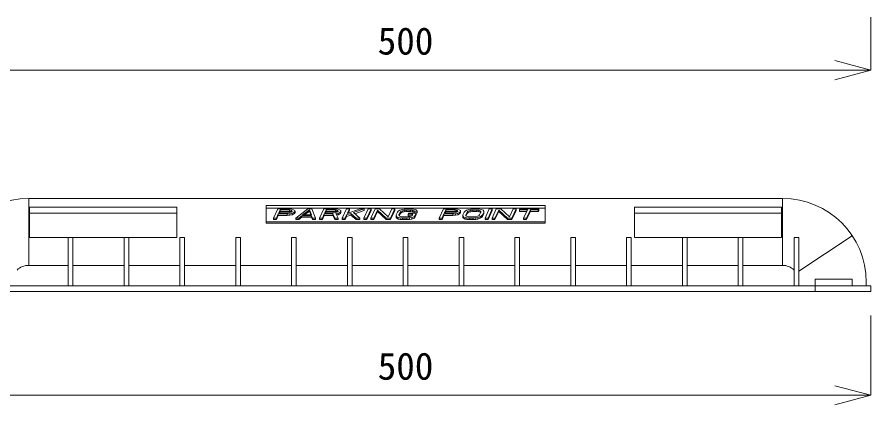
# Model space of a CAD drawing. Units: millimetres, scale not verified. Extents: x -1224 to 1080, y -808 to 808.
# Drawn here: x -974.4 to -515.7, y 139.7 to 348.4 of the extents above; entities that cross this region are included whole.
import ezdxf
from ezdxf.enums import TextEntityAlignment as Align

# ---------------------------------------------------------------- set-up
doc = ezdxf.new("R2010")
doc.units = ezdxf.units.MM
doc.header["$LTSCALE"] = 8
doc.layers.add('0-2', color=7, linetype='Continuous', lineweight=18)
doc.layers.add('0-F', color=7, linetype='Continuous', lineweight=18)
doc.styles.add('ＭＳ ゴシック', font='')
doc.styles.get('ＭＳ ゴシック').set_extended_font_data('MS Gothic')

msp = doc.modelspace()

# ---------------------------------------------------------------- linework, layer by layer
at = {"layer": '0-2'}
for p, q in [((-968.16, 250.807), (-968.16, 214.807)), ((-968.16, 250.807), (-563.16, 250.807)), ((-563.16, 250.807), (-563.16, 214.807)), ((-967.66, 246.061), (-967.66, 229.807)), ((-888.66, 246.061), (-967.66, 246.061)), ((-888.66, 246.061), (-888.66, 229.807)), ((-840.66, 246.945), (-840.66, 237.499)), ((-840.66, 246.945), (-690.66, 246.945)), ((-840.66, 245.501), (-690.66, 245.501)), ((-834.382, 245.16), (-836.66, 240.245)), ((-828.007, 245.16), (-834.382, 245.16)), ((-833.758, 243.068), (-833.031, 244.637)), ((-833.38, 243.068), (-833.031, 243.821)), ((-833.031, 243.821), (-833.031, 244.637)), ((-833.031, 244.637), (-827.984, 244.637)), ((-833.031, 243.821), (-827.984, 243.821)), ((-827.866, 243.173), (-828.711, 243.068)), ((-826.728, 245.055), (-828.007, 245.16)), ((-827.984, 243.821), (-827.984, 244.637)), ((-827.984, 244.637), (-827.236, 244.532)), ((-827.984, 243.821), (-827.236, 243.717)), ((-827.237, 243.382), (-827.866, 243.173)), ((-826.826, 243.696), (-827.237, 243.382)), ((-827.236, 243.717), (-827.236, 244.532)), ((-827.236, 244.532), (-826.801, 244.323)), ((-827.236, 243.717), (-826.968, 243.588)), ((-826.681, 244.009), (-826.826, 243.696)), ((-826.801, 243.75), (-826.801, 244.323)), ((-826.801, 244.323), (-826.681, 244.009)), ((-825.811, 244.742), (-826.728, 245.055)), ((-826.683, 242.859), (-825.692, 243.277)), ((-825.208, 244.323), (-825.811, 244.742)), ((-825.692, 243.277), (-825.281, 243.591)), ((-825.692, 242.462), (-825.692, 243.277)), ((-825.281, 243.591), (-825.087, 244.009)), ((-825.281, 242.775), (-825.281, 243.591)), ((-825.281, 242.775), (-825.087, 243.194)), ((-825.087, 244.009), (-825.208, 244.323)), ((-825.087, 243.194), (-825.087, 244.009)), ((-818.179, 245.16), (-824.707, 240.245)), ((-821.01, 241.918), (-817.311, 244.742)), ((-819.941, 241.918), (-817.311, 243.926)), ((-816.054, 245.16), (-818.179, 245.16)), ((-817.311, 243.926), (-817.311, 244.742)), ((-817.311, 244.742), (-816.228, 241.918)), ((-817.311, 243.926), (-816.541, 241.918)), ((-814.082, 240.245), (-816.054, 245.16)), ((-809.679, 245.16), (-811.957, 240.245)), ((-803.304, 245.16), (-809.679, 245.16)), ((-809.055, 243.068), (-808.328, 244.637)), ((-808.677, 243.068), (-808.328, 243.821)), ((-808.328, 243.821), (-808.328, 244.637)), ((-808.328, 244.637), (-803.281, 244.637)), ((-808.328, 243.821), (-803.281, 243.821)), ((-803.162, 243.173), (-804.008, 243.068)), ((-802.025, 245.055), (-803.304, 245.16)), ((-803.281, 243.821), (-803.281, 244.637)), ((-803.281, 244.637), (-802.533, 244.532)), ((-803.281, 243.821), (-802.533, 243.717)), ((-802.534, 243.382), (-803.162, 243.173)), ((-802.123, 243.696), (-802.534, 243.382)), ((-802.533, 243.717), (-802.533, 244.532)), ((-802.533, 244.532), (-802.098, 244.323)), ((-802.533, 243.717), (-802.265, 243.588)), ((-801.978, 244.009), (-802.123, 243.696)), ((-802.098, 243.75), (-802.098, 244.323)), ((-802.098, 244.323), (-801.978, 244.009)), ((-801.107, 244.742), (-802.025, 245.055)), ((-801.98, 242.859), (-800.989, 243.277)), ((-800.504, 244.323), (-801.107, 244.742)), ((-800.989, 243.277), (-800.578, 243.591)), ((-800.989, 242.462), (-800.989, 243.277)), ((-800.578, 243.591), (-800.384, 244.009)), ((-800.578, 242.775), (-800.578, 243.591)), ((-800.578, 242.775), (-800.384, 243.194)), ((-800.384, 244.009), (-800.504, 244.323)), ((-800.384, 243.194), (-800.384, 244.009)), ((-797.461, 245.16), (-799.738, 240.245)), ((-795.867, 245.16), (-797.461, 245.16)), ((-796.981, 242.754), (-795.867, 245.16)), ((-790.023, 245.16), (-796.981, 242.754)), ((-796.531, 242.91), (-795.867, 244.344)), ((-795.867, 244.344), (-795.867, 245.16)), ((-793.6, 243.173), (-787.898, 245.16)), ((-790.176, 240.245), (-793.6, 243.173)), ((-792.922, 242.593), (-787.898, 244.344)), ((-787.898, 245.16), (-790.023, 245.16)), ((-785.773, 245.16), (-788.051, 240.245)), ((-787.898, 244.344), (-787.898, 245.16)), ((-786.457, 240.245), (-784.179, 245.16)), ((-786.457, 239.429), (-784.179, 244.344)), ((-784.179, 245.16), (-785.773, 245.16)), ((-782.054, 245.16), (-784.332, 240.245)), ((-784.179, 244.344), (-784.179, 245.16)), ((-782.738, 240.245), (-780.751, 244.532)), ((-782.738, 239.429), (-780.751, 243.717)), ((-779.664, 245.16), (-782.054, 245.16)), ((-780.751, 243.717), (-780.751, 244.532)), ((-780.751, 244.532), (-776.097, 240.245)), ((-780.751, 243.717), (-776.097, 239.429)), ((-774.961, 240.977), (-779.664, 245.16)), ((-773.023, 245.16), (-774.961, 240.977)), ((-773.707, 240.245), (-771.429, 245.16)), ((-773.707, 239.429), (-771.429, 244.344)), ((-771.429, 245.16), (-773.023, 245.16)), ((-771.429, 244.344), (-771.429, 245.16)), ((-770.08, 243.487), (-770.806, 241.918)), ((-769.572, 244.009), (-770.08, 243.487)), ((-768.847, 244.428), (-769.572, 244.009)), ((-769.213, 241.918), (-768.486, 243.487)), ((-767.59, 244.846), (-768.847, 244.428)), ((-768.486, 243.487), (-768.026, 243.905)), ((-768.486, 242.671), (-768.486, 243.487)), ((-768.026, 243.905), (-767.35, 244.219)), ((-768.026, 243.089), (-768.026, 243.905)), ((-768.026, 243.089), (-767.35, 243.403)), ((-766.431, 245.055), (-767.59, 244.846)), ((-767.35, 244.219), (-766.456, 244.428)), ((-767.35, 243.403), (-767.35, 244.219)), ((-767.35, 243.403), (-766.456, 243.612)), ((-766.456, 244.428), (-765.345, 244.532)), ((-766.456, 243.612), (-766.456, 244.428)), ((-766.456, 243.612), (-765.345, 243.717)), ((-765.054, 245.16), (-766.431, 245.055)), ((-765.345, 243.717), (-765.345, 244.532)), ((-765.345, 244.532), (-762.954, 244.532)), ((-765.345, 243.717), (-762.954, 243.717)), ((-762.664, 245.16), (-765.054, 245.16)), ((-762.954, 243.717), (-762.954, 244.532)), ((-762.954, 244.532), (-761.94, 244.428)), ((-762.954, 243.717), (-761.94, 243.612)), ((-761.384, 245.055), (-762.664, 245.16)), ((-761.94, 243.612), (-761.94, 244.428)), ((-761.94, 244.428), (-761.24, 244.219)), ((-761.94, 243.612), (-761.24, 243.403)), ((-760.418, 244.846), (-761.384, 245.055)), ((-761.24, 243.403), (-761.24, 244.219)), ((-761.24, 244.219), (-761.12, 243.905)), ((-761.24, 243.403), (-761.12, 243.089)), ((-761.12, 243.089), (-761.12, 243.905)), ((-761.12, 243.905), (-759.526, 243.905)), ((-759.55, 244.428), (-760.418, 244.846)), ((-759.526, 243.905), (-759.55, 244.428)), ((-759.526, 243.089), (-759.526, 243.905)), ((-745.382, 245.16), (-747.66, 240.245)), ((-739.007, 245.16), (-745.382, 245.16)), ((-744.758, 243.068), (-744.031, 244.637)), ((-744.38, 243.068), (-744.031, 243.821)), ((-744.031, 244.637), (-738.984, 244.637)), ((-744.031, 243.821), (-744.031, 244.637)), ((-744.031, 243.821), (-738.984, 243.821)), ((-738.866, 243.173), (-739.711, 243.068)), ((-737.728, 245.055), (-739.007, 245.16)), ((-738.984, 243.821), (-738.984, 244.637)), ((-738.984, 244.637), (-738.236, 244.532)), ((-738.984, 243.821), (-738.236, 243.717)), ((-738.237, 243.382), (-738.866, 243.173)), ((-737.826, 243.696), (-738.237, 243.382)), ((-738.236, 243.717), (-738.236, 244.532)), ((-738.236, 244.532), (-737.801, 244.323)), ((-738.236, 243.717), (-737.968, 243.588)), ((-737.681, 244.009), (-737.826, 243.696)), ((-737.801, 243.75), (-737.801, 244.323)), ((-737.801, 244.323), (-737.681, 244.009)), ((-736.811, 244.742), (-737.728, 245.055)), ((-737.683, 242.859), (-736.692, 243.277)), ((-736.208, 244.323), (-736.811, 244.742)), ((-736.692, 243.277), (-736.281, 243.591)), ((-736.692, 242.462), (-736.692, 243.277)), ((-736.281, 243.591), (-736.087, 244.009)), ((-736.281, 242.775), (-736.281, 243.591)), ((-736.281, 242.775), (-736.087, 243.194)), ((-736.087, 244.009), (-736.208, 244.323)), ((-736.087, 243.194), (-736.087, 244.009)), ((-734.205, 243.487), (-734.931, 241.918)), ((-733.697, 244.009), (-734.205, 243.487)), ((-732.972, 244.428), (-733.697, 244.009)), ((-733.338, 241.918), (-732.611, 243.487)), ((-731.715, 244.846), (-732.972, 244.428)), ((-732.611, 243.487), (-732.151, 243.905)), ((-732.611, 242.671), (-732.611, 243.487)), ((-732.151, 243.905), (-731.475, 244.219)), ((-732.151, 243.089), (-732.151, 243.905)), ((-732.151, 243.089), (-731.475, 243.403)), ((-730.556, 245.055), (-731.715, 244.846)), ((-731.475, 244.219), (-730.581, 244.428)), ((-731.475, 243.403), (-731.475, 244.219)), ((-731.475, 243.403), (-730.581, 243.612)), ((-730.581, 244.428), (-729.47, 244.532)), ((-730.581, 243.612), (-730.581, 244.428)), ((-730.581, 243.612), (-729.47, 243.717)), ((-729.179, 245.16), (-730.556, 245.055)), ((-729.47, 244.532), (-727.345, 244.532)), ((-729.47, 243.717), (-729.47, 244.532)), ((-729.47, 243.717), (-727.345, 243.717)), ((-727.054, 245.16), (-729.179, 245.16)), ((-727.345, 244.532), (-726.331, 244.428)), ((-727.345, 243.717), (-727.345, 244.532)), ((-727.345, 243.717), (-726.331, 243.612)), ((-725.775, 245.055), (-727.054, 245.16)), ((-726.331, 244.428), (-725.631, 244.219)), ((-726.331, 243.612), (-726.331, 244.428)), ((-726.331, 243.612), (-725.631, 243.403)), ((-725.173, 243.487), (-725.9, 241.918)), ((-724.809, 244.846), (-725.775, 245.055)), ((-725.631, 243.403), (-725.631, 244.219)), ((-725.631, 244.219), (-725.245, 243.905)), ((-725.631, 243.403), (-725.327, 243.155)), ((-725.245, 243.332), (-725.245, 243.905)), ((-725.245, 243.905), (-725.173, 243.487)), ((-723.94, 244.428), (-724.809, 244.846)), ((-724.306, 241.918), (-723.58, 243.487)), ((-723.603, 244.009), (-723.94, 244.428)), ((-723.58, 243.487), (-723.603, 244.009)), ((-723.58, 242.671), (-723.58, 243.487)), ((-720.679, 245.16), (-722.957, 240.245)), ((-721.363, 240.245), (-719.086, 245.16)), ((-721.363, 239.429), (-719.086, 244.344)), ((-719.086, 245.16), (-720.679, 245.16)), ((-716.961, 245.16), (-719.238, 240.245)), ((-719.086, 244.344), (-719.086, 245.16)), ((-717.644, 240.245), (-715.658, 244.532)), ((-717.644, 239.429), (-715.658, 243.717)), ((-714.57, 245.16), (-716.961, 245.16)), ((-715.658, 243.717), (-715.658, 244.532)), ((-715.658, 244.532), (-711.004, 240.245)), ((-715.658, 243.717), (-711.004, 239.429)), ((-709.868, 240.977), (-714.57, 245.16)), ((-707.929, 245.16), (-709.868, 240.977)), ((-708.613, 240.245), (-706.336, 245.16)), ((-708.613, 239.429), (-706.336, 244.344)), ((-706.336, 245.16), (-707.929, 245.16)), ((-706.336, 244.344), (-706.336, 245.16)), ((-704.211, 245.16), (-704.453, 244.637)), ((-704.453, 244.637), (-700.203, 244.637)), ((-704.453, 243.821), (-704.453, 244.637)), ((-704.453, 243.821), (-700.581, 243.821)), ((-694.117, 245.16), (-704.211, 245.16)), ((-700.203, 244.637), (-702.238, 240.245)), ((-700.644, 240.245), (-698.609, 244.637)), ((-700.644, 239.429), (-698.609, 243.821)), ((-698.609, 244.637), (-694.359, 244.637)), ((-698.609, 243.821), (-698.609, 244.637)), ((-698.609, 243.821), (-694.359, 243.821)), ((-694.359, 244.637), (-694.117, 245.16)), ((-694.359, 243.821), (-694.359, 244.637)), ((-694.359, 243.821), (-694.117, 244.344)), ((-694.117, 244.344), (-694.117, 245.16)), ((-690.66, 246.945), (-690.66, 237.499)), ((-642.66, 246.061), (-563.66, 246.061)), ((-642.66, 246.061), (-642.66, 229.807)), ((-563.66, 246.061), (-563.66, 229.807)), ((-967.66, 242.889), (-888.66, 242.889)), ((-836.66, 239.429), (-836.66, 240.245)), ((-836.66, 240.245), (-835.066, 240.245)), ((-836.66, 239.429), (-835.066, 239.429)), ((-835.066, 240.245), (-834.049, 242.441)), ((-835.066, 239.429), (-834.049, 241.625)), ((-835.066, 239.429), (-835.066, 240.245)), ((-834.049, 241.625), (-834.049, 242.441)), ((-834.049, 242.441), (-829.267, 242.441)), ((-834.049, 241.625), (-829.267, 241.625)), ((-828.711, 243.068), (-833.758, 243.068)), ((-829.267, 242.441), (-827.891, 242.545)), ((-829.267, 241.625), (-829.267, 242.441)), ((-829.267, 241.625), (-827.891, 241.729)), ((-827.891, 242.545), (-826.683, 242.859)), ((-827.891, 241.729), (-827.891, 242.545)), ((-827.891, 241.729), (-826.683, 242.043)), ((-826.683, 242.043), (-826.683, 242.859)), ((-826.683, 242.043), (-825.692, 242.462)), ((-825.692, 242.462), (-825.281, 242.775)), ((-824.707, 239.429), (-824.707, 240.245)), ((-824.707, 240.245), (-823.113, 240.245)), ((-824.707, 239.429), (-823.113, 239.429)), ((-823.113, 240.245), (-821.469, 241.5)), ((-823.113, 239.429), (-821.469, 240.684)), ((-823.113, 239.429), (-823.113, 240.245)), ((-821.469, 240.684), (-821.469, 241.5)), ((-821.469, 241.5), (-816.157, 241.5)), ((-821.469, 240.684), (-816.157, 240.684)), ((-816.228, 241.918), (-821.01, 241.918)), ((-816.157, 240.684), (-816.157, 241.5)), ((-816.157, 241.5), (-815.676, 240.245)), ((-816.157, 240.684), (-815.676, 239.429)), ((-815.676, 239.429), (-815.676, 240.245)), ((-815.676, 240.245), (-814.082, 240.245)), ((-815.676, 239.429), (-814.082, 239.429)), ((-814.082, 239.429), (-814.082, 240.245)), ((-811.957, 239.429), (-811.957, 240.245)), ((-811.957, 240.245), (-810.363, 240.245)), ((-811.957, 239.429), (-810.363, 239.429)), ((-810.363, 240.245), (-809.345, 242.441)), ((-810.363, 239.429), (-809.345, 241.625)), ((-810.363, 239.429), (-810.363, 240.245)), ((-809.345, 241.625), (-809.345, 242.441)), ((-809.345, 242.441), (-804.83, 242.441)), ((-809.345, 241.625), (-804.83, 241.625)), ((-804.008, 243.068), (-809.055, 243.068)), ((-804.83, 241.625), (-804.83, 242.441)), ((-804.83, 242.441), (-803.722, 240.245)), ((-804.83, 241.625), (-803.722, 239.429)), ((-803.722, 239.429), (-803.722, 240.245)), ((-803.722, 240.245), (-801.863, 240.245)), ((-803.722, 239.429), (-801.863, 239.429)), ((-803.139, 242.65), (-801.98, 242.859)), ((-801.863, 240.245), (-803.139, 242.65)), ((-802.744, 241.905), (-801.98, 242.043)), ((-801.98, 242.043), (-801.98, 242.859)), ((-801.98, 242.043), (-800.989, 242.462)), ((-801.863, 239.429), (-801.863, 240.245)), ((-800.989, 242.462), (-800.578, 242.775)), ((-799.738, 239.429), (-799.738, 240.245)), ((-799.738, 240.245), (-798.144, 240.245)), ((-799.738, 239.429), (-798.144, 239.429)), ((-798.144, 240.245), (-797.369, 241.918)), ((-798.144, 239.429), (-797.369, 241.102)), ((-798.144, 239.429), (-798.144, 240.245)), ((-797.369, 241.918), (-795.17, 242.65)), ((-797.369, 241.102), (-797.369, 241.918)), ((-797.369, 241.102), (-795.17, 241.834)), ((-795.17, 241.834), (-795.17, 242.65)), ((-795.17, 242.65), (-792.301, 240.245)), ((-795.17, 241.834), (-792.301, 239.429)), ((-792.301, 239.429), (-792.301, 240.245)), ((-792.301, 240.245), (-790.176, 240.245)), ((-792.301, 239.429), (-790.176, 239.429)), ((-790.176, 239.429), (-790.176, 240.245)), ((-788.051, 239.429), (-788.051, 240.245)), ((-788.051, 240.245), (-786.457, 240.245)), ((-788.051, 239.429), (-786.457, 239.429)), ((-786.457, 239.429), (-786.457, 240.245)), ((-784.332, 239.429), (-784.332, 240.245)), ((-784.332, 240.245), (-782.738, 240.245)), ((-784.332, 239.429), (-782.738, 239.429)), ((-782.738, 239.429), (-782.738, 240.245)), ((-776.097, 239.429), (-776.097, 240.245)), ((-776.097, 240.245), (-773.707, 240.245)), ((-776.097, 239.429), (-773.707, 239.429)), ((-773.707, 239.429), (-773.707, 240.245)), ((-770.806, 241.918), (-770.783, 241.395)), ((-770.806, 241.102), (-770.806, 241.918)), ((-770.806, 241.102), (-770.783, 240.579)), ((-770.783, 240.579), (-770.783, 241.395)), ((-770.783, 241.395), (-770.446, 240.977)), ((-770.783, 240.579), (-770.446, 240.161)), ((-770.446, 240.161), (-770.446, 240.977)), ((-770.446, 240.977), (-769.577, 240.558)), ((-770.446, 240.161), (-769.577, 239.742)), ((-769.577, 239.742), (-769.577, 240.558)), ((-769.577, 240.558), (-768.611, 240.349)), ((-769.577, 239.742), (-768.611, 239.533)), ((-769.141, 241.5), (-769.213, 241.918)), ((-768.755, 241.186), (-769.141, 241.5)), ((-769.059, 241.433), (-768.486, 242.671)), ((-768.055, 240.977), (-768.755, 241.186)), ((-768.611, 239.533), (-768.611, 240.349)), ((-768.611, 240.349), (-767.332, 240.245)), ((-768.611, 239.533), (-767.332, 239.429)), ((-768.486, 242.671), (-768.026, 243.089)), ((-767.041, 240.872), (-768.055, 240.977)), ((-767.332, 239.429), (-767.332, 240.245)), ((-767.332, 240.245), (-764.941, 240.245)), ((-767.332, 239.429), (-764.941, 239.429)), ((-764.65, 240.872), (-767.041, 240.872)), ((-764.941, 240.245), (-763.565, 240.349)), ((-764.941, 239.429), (-764.941, 240.245)), ((-764.941, 239.429), (-763.565, 239.533)), ((-763.539, 240.977), (-764.65, 240.872)), ((-763.947, 242.964), (-764.238, 242.336)), ((-764.238, 241.52), (-764.238, 242.336)), ((-764.238, 242.336), (-761.847, 242.336)), ((-764.238, 241.52), (-762.225, 241.52)), ((-759.963, 242.964), (-763.947, 242.964)), ((-763.565, 240.349), (-762.405, 240.558)), ((-763.565, 239.533), (-763.565, 240.349)), ((-763.565, 239.533), (-762.405, 239.742)), ((-762.646, 241.186), (-763.539, 240.977)), ((-762.235, 241.5), (-762.646, 241.186)), ((-762.405, 240.558), (-761.149, 240.977)), ((-762.405, 239.742), (-762.405, 240.558)), ((-762.405, 239.742), (-761.149, 240.161)), ((-761.847, 242.336), (-762.235, 241.5)), ((-761.149, 240.977), (-760.689, 241.395)), ((-761.149, 240.161), (-761.149, 240.977)), ((-761.149, 240.161), (-760.689, 240.579)), ((-761.12, 243.089), (-759.526, 243.089)), ((-760.689, 241.395), (-759.963, 242.964)), ((-760.689, 240.579), (-759.963, 242.148)), ((-760.689, 240.579), (-760.689, 241.395)), ((-759.963, 242.148), (-759.963, 242.964)), ((-747.66, 239.429), (-747.66, 240.245)), ((-747.66, 240.245), (-746.066, 240.245)), ((-747.66, 239.429), (-746.066, 239.429)), ((-746.066, 240.245), (-745.049, 242.441)), ((-746.066, 239.429), (-745.049, 241.625)), ((-746.066, 239.429), (-746.066, 240.245)), ((-745.049, 242.441), (-740.267, 242.441)), ((-745.049, 241.625), (-745.049, 242.441)), ((-745.049, 241.625), (-740.267, 241.625)), ((-739.711, 243.068), (-744.758, 243.068)), ((-740.267, 242.441), (-738.891, 242.545)), ((-740.267, 241.625), (-740.267, 242.441)), ((-740.267, 241.625), (-738.891, 241.729)), ((-738.891, 242.545), (-737.683, 242.859)), ((-738.891, 241.729), (-738.891, 242.545)), ((-738.891, 241.729), (-737.683, 242.043)), ((-737.683, 242.043), (-737.683, 242.859)), ((-737.683, 242.043), (-736.692, 242.462)), ((-736.692, 242.462), (-736.281, 242.775)), ((-734.931, 241.918), (-734.908, 241.395)), ((-734.931, 241.102), (-734.931, 241.918)), ((-734.931, 241.102), (-734.908, 240.579)), ((-734.908, 240.579), (-734.908, 241.395)), ((-734.908, 241.395), (-734.571, 240.977)), ((-734.908, 240.579), (-734.571, 240.161)), ((-734.571, 240.161), (-734.571, 240.977)), ((-734.571, 240.977), (-733.702, 240.558)), ((-734.571, 240.161), (-733.702, 239.742)), ((-733.702, 239.742), (-733.702, 240.558)), ((-733.702, 240.558), (-732.736, 240.349)), ((-733.702, 239.742), (-732.736, 239.533)), ((-733.266, 241.5), (-733.338, 241.918)), ((-732.88, 241.186), (-733.266, 241.5)), ((-733.184, 241.433), (-732.611, 242.671)), ((-732.18, 240.977), (-732.88, 241.186)), ((-732.736, 240.349), (-731.457, 240.245)), ((-732.736, 239.533), (-732.736, 240.349)), ((-732.736, 239.533), (-731.457, 239.429)), ((-732.611, 242.671), (-732.151, 243.089)), ((-731.166, 240.872), (-732.18, 240.977)), ((-731.457, 240.245), (-729.332, 240.245)), ((-731.457, 239.429), (-731.457, 240.245)), ((-731.457, 239.429), (-729.332, 239.429)), ((-729.041, 240.872), (-731.166, 240.872)), ((-729.332, 240.245), (-727.955, 240.349)), ((-729.332, 239.429), (-729.332, 240.245)), ((-729.332, 239.429), (-727.955, 239.533)), ((-727.93, 240.977), (-729.041, 240.872)), ((-727.955, 240.349), (-726.796, 240.558)), ((-727.955, 239.533), (-727.955, 240.349)), ((-727.955, 239.533), (-726.796, 239.742)), ((-727.036, 241.186), (-727.93, 240.977)), ((-726.36, 241.5), (-727.036, 241.186)), ((-726.796, 240.558), (-725.539, 240.977)), ((-726.796, 239.742), (-726.796, 240.558)), ((-726.796, 239.742), (-725.539, 240.161)), ((-725.9, 241.918), (-726.36, 241.5)), ((-725.539, 240.977), (-724.814, 241.395)), ((-725.539, 240.161), (-725.539, 240.977)), ((-725.539, 240.161), (-724.814, 240.579)), ((-724.814, 241.395), (-724.306, 241.918)), ((-724.814, 240.579), (-724.814, 241.395)), ((-724.814, 240.579), (-724.306, 241.102)), ((-724.306, 241.102), (-723.58, 242.671)), ((-724.306, 241.102), (-724.306, 241.918)), ((-722.957, 240.245), (-721.363, 240.245)), ((-722.957, 239.429), (-722.957, 240.245)), ((-722.957, 239.429), (-721.363, 239.429)), ((-721.363, 239.429), (-721.363, 240.245)), ((-719.238, 240.245), (-717.644, 240.245)), ((-719.238, 239.429), (-719.238, 240.245)), ((-719.238, 239.429), (-717.644, 239.429)), ((-717.644, 239.429), (-717.644, 240.245)), ((-711.004, 240.245), (-708.613, 240.245)), ((-711.004, 239.429), (-711.004, 240.245)), ((-711.004, 239.429), (-708.613, 239.429)), ((-708.613, 239.429), (-708.613, 240.245)), ((-702.238, 240.245), (-700.644, 240.245)), ((-702.238, 239.429), (-702.238, 240.245)), ((-702.238, 239.429), (-700.644, 239.429)), ((-700.644, 239.429), (-700.644, 240.245)), ((-563.66, 242.889), (-642.66, 242.889)), ((-840.66, 238.272), (-690.66, 238.272)), ((-690.66, 237.499), (-840.66, 237.499)), ((-888.66, 229.807), (-967.66, 229.807)), ((-946.91, 229.807), (-946.91, 203.807)), ((-944.41, 229.807), (-944.41, 203.807)), ((-916.91, 229.807), (-916.91, 203.807)), ((-914.41, 229.807), (-914.41, 203.807)), ((-886.91, 229.807), (-886.91, 203.807)), ((-884.41, 229.807), (-886.91, 229.807)), ((-884.41, 229.807), (-884.41, 203.807)), ((-856.91, 229.807), (-856.91, 203.807)), ((-854.41, 229.807), (-856.91, 229.807)), ((-854.41, 229.807), (-854.41, 203.807)), ((-826.91, 229.807), (-826.91, 203.807)), ((-824.41, 229.807), (-826.91, 229.807)), ((-824.41, 229.807), (-824.41, 203.807)), ((-796.91, 229.807), (-796.91, 203.807)), ((-794.41, 229.807), (-796.91, 229.807)), ((-794.41, 229.807), (-794.41, 203.807)), ((-766.91, 229.807), (-766.91, 203.807)), ((-766.91, 229.807), (-764.41, 229.807)), ((-764.41, 229.807), (-764.41, 203.807)), ((-736.91, 229.807), (-734.41, 229.807)), ((-736.91, 229.807), (-736.91, 203.807)), ((-734.41, 229.807), (-734.41, 203.807)), ((-706.91, 229.807), (-704.41, 229.807)), ((-706.91, 229.807), (-706.91, 203.807)), ((-704.41, 229.807), (-704.41, 203.807)), ((-676.91, 229.807), (-674.41, 229.807)), ((-676.91, 229.807), (-676.91, 203.807)), ((-674.41, 229.807), (-674.41, 203.807)), ((-646.91, 229.807), (-644.41, 229.807)), ((-646.91, 229.807), (-646.91, 203.807)), ((-644.41, 229.807), (-644.41, 203.807)), ((-642.66, 229.807), (-563.66, 229.807)), ((-616.91, 229.807), (-616.91, 203.807)), ((-614.41, 229.807), (-614.41, 203.807)), ((-586.91, 229.807), (-586.91, 203.807)), ((-584.41, 229.807), (-584.41, 203.807)), ((-554.41, 229.807), (-556.91, 229.807)), ((-556.91, 229.807), (-556.91, 203.807)), ((-525.66, 230.682), (-554.41, 211.612)), ((-554.41, 229.807), (-554.41, 203.807)), ((-946.91, 214.807), (-968.16, 214.807)), ((-916.91, 214.807), (-944.41, 214.807)), ((-886.91, 214.807), (-914.41, 214.807)), ((-856.91, 214.807), (-884.41, 214.807)), ((-826.91, 214.807), (-854.41, 214.807)), ((-796.91, 214.807), (-824.41, 214.807)), ((-766.91, 214.807), (-794.41, 214.807)), ((-764.41, 214.807), (-736.91, 214.807)), ((-734.41, 214.807), (-706.91, 214.807)), ((-704.41, 214.807), (-676.91, 214.807)), ((-674.41, 214.807), (-646.91, 214.807)), ((-644.41, 214.807), (-616.91, 214.807)), ((-614.41, 214.807), (-586.91, 214.807)), ((-584.41, 214.807), (-563.16, 214.807)), ((-525.66, 207.307), (-545.66, 207.307)), ((-545.66, 207.307), (-545.66, 200.807)), ((-525.66, 207.307), (-525.66, 203.807)), ((-1015.66, 203.807), (-515.66, 203.807)), ((-518.16, 203.807), (-518.16, 205.807)), ((-515.66, 203.807), (-515.66, 200.807)), ((-1015.66, 200.807), (-515.66, 200.807))]:
    msp.add_line(p, q, dxfattribs=at)
for centre, radius, start, end in [((-968.16, 205.807), 45, 90, 180), ((-563.16, 205.807), 45, 0, 90), ((-968.16, 205.807), 9, 90, 133.98296), ((-563.16, 205.807), 9, 46.01704, 90)]:
    msp.add_arc(centre, radius, start, end, dxfattribs=at)
at = {"layer": '0-F'}
for p, q in [((-515.66, 319.803), (-515.66, 348.399)), ((-515.66, 319.803), (-534.978, 324.98)), ((-1015.66, 319.803), (-515.66, 319.803)), ((-515.66, 319.803), (-534.978, 314.627)), ((-515.66, 144.878), (-515.66, 187.771)), ((-515.66, 144.878), (-534.978, 150.054)), ((-1015.66, 144.878), (-515.66, 144.878)), ((-515.66, 144.878), (-534.978, 139.701))]:
    msp.add_line(p, q, dxfattribs=at)

# ---------------------------------------------------------------- texts
at = {"layer": '0-F', "color": 4, "style": 'ＭＳ ゴシック'}
for p in [(-780.66, 323.803), (-780.66, 148.878)]:
    msp.add_text('500', height=14.66, dxfattribs=at).set_placement(p, align=Align.BOTTOM_LEFT)

doc.saveas('drawing.dxf')
